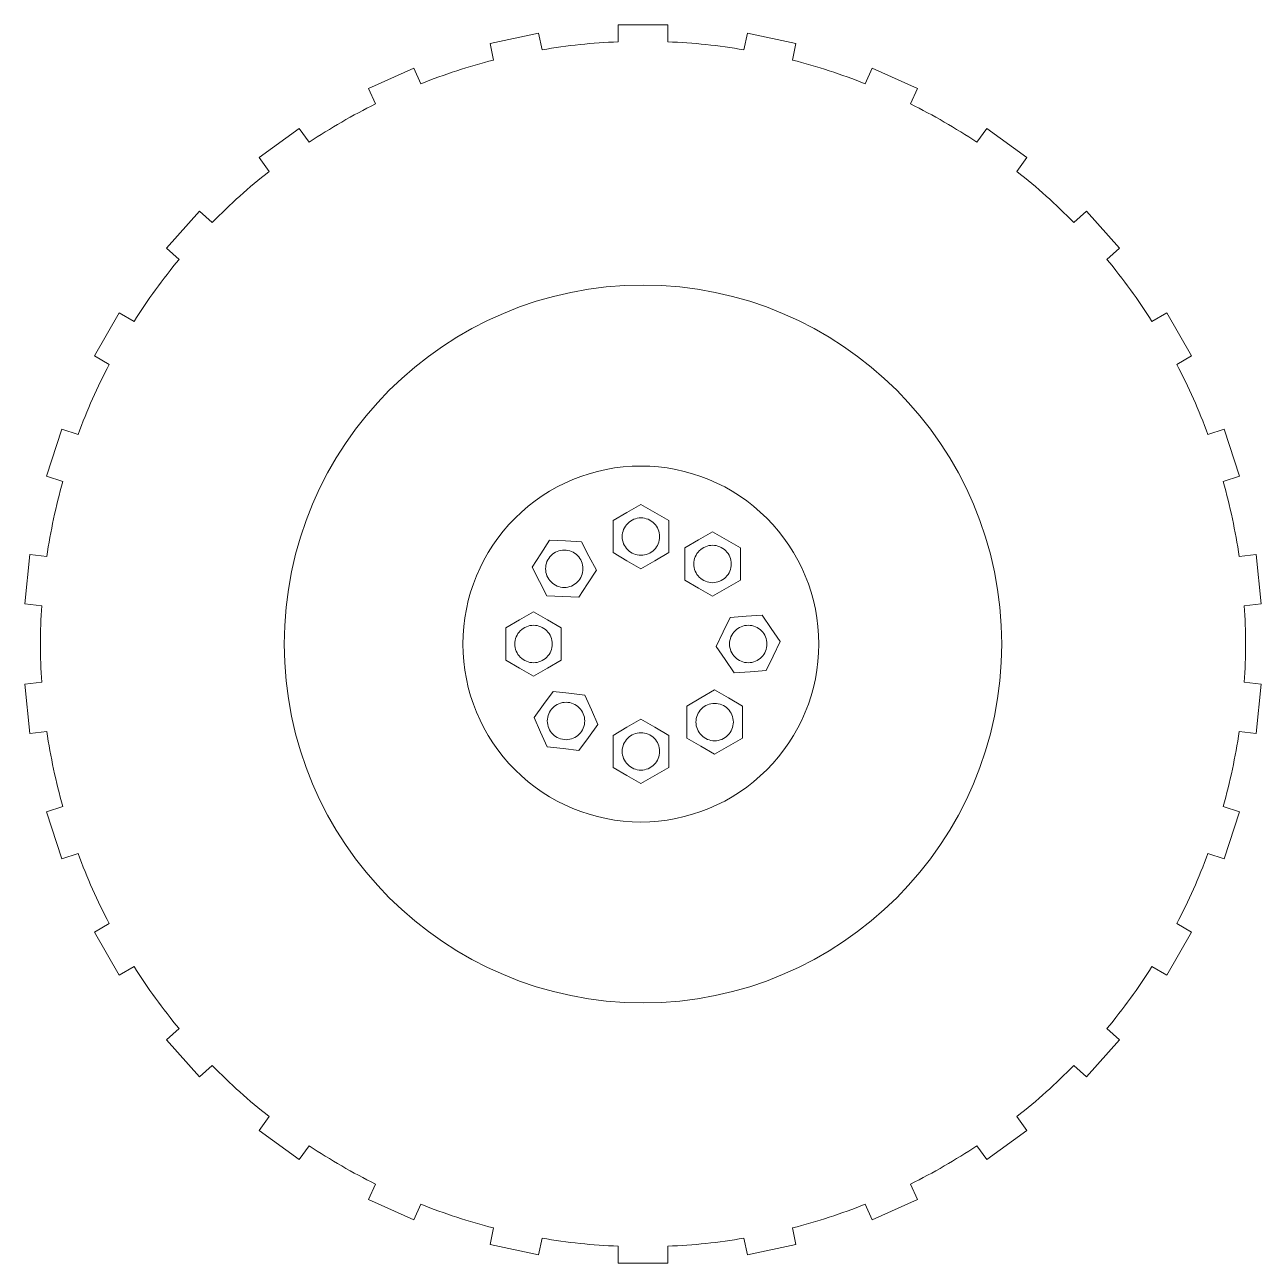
# Model space of a CAD drawing. Header units: centimetres. Extents: x -259 to 261, y 17 to 228.
# Drawn here: x -148.36 to -139.59, y 94.42 to 103.2 of the extents above; entities that cross this region are included whole.
import ezdxf

# ---------------------------------------------------------------- set-up
doc = ezdxf.new("R2010")
doc.units = ezdxf.units.CM
doc.header["$MEASUREMENT"] = 0
doc.layers.add('layer 1', color=7, linetype='Continuous')

msp = doc.modelspace()

# ---------------------------------------------------------------- linework, layer by layer
at = {"layer": 'layer 1', "color": 250, "lineweight": 9}
for points, knots in [([(-141.53854, 102.46507), (-141.53854, 102.46507), (-141.25457, 102.25875), (-141.25457, 102.25875), (-141.25457, 102.25875), (-141.25457, 102.25875), (-141.32546, 102.16118), (-141.32546, 102.16118), (-141.32546, 102.16118), (-141.18339, 102.04876), (-141.04862, 101.92742), (-140.92197, 101.79787), (-140.92197, 101.79787), (-140.92197, 101.79787), (-140.83235, 101.87858), (-140.83235, 101.87858), (-140.83235, 101.87858), (-140.83235, 101.87858), (-140.59748, 101.61773), (-140.59748, 101.61773), (-140.59748, 101.61773), (-140.59748, 101.61773), (-140.6871, 101.53703), (-140.6871, 101.53703), (-140.6871, 101.53703), (-140.57152, 101.39753), (-140.46492, 101.25082), (-140.36798, 101.09778), (-140.36798, 101.09778), (-140.36798, 101.09778), (-140.26352, 101.15808), (-140.26352, 101.15808), (-140.26352, 101.15808), (-140.26352, 101.15808), (-140.08802, 100.8541), (-140.08802, 100.8541), (-140.08802, 100.8541), (-140.08802, 100.8541), (-140.19248, 100.7938), (-140.19248, 100.7938), (-140.19248, 100.7938), (-140.10841, 100.63333), (-140.03465, 100.46765), (-139.97164, 100.29779), (-139.97164, 100.29779), (-139.97164, 100.29779), (-139.85693, 100.33507), (-139.85693, 100.33507), (-139.85693, 100.33507), (-139.85693, 100.33507), (-139.74847, 100.00125), (-139.74847, 100.00125), (-139.74847, 100.00125), (-139.74847, 100.00125), (-139.86317, 99.96398), (-139.86317, 99.96398), (-139.86317, 99.96398), (-139.81432, 99.78952), (-139.77661, 99.61214), (-139.75029, 99.43289), (-139.75029, 99.43289), (-139.75029, 99.43289), (-139.63034, 99.44551), (-139.63034, 99.44551), (-139.63034, 99.44551), (-139.63034, 99.44551), (-139.59365, 99.09643), (-139.59365, 99.09643), (-139.59365, 99.09643), (-139.59365, 99.09643), (-139.71359, 99.0838), (-139.71359, 99.0838), (-139.71359, 99.0838), (-139.70208, 98.903), (-139.70208, 98.72166), (-139.71359, 98.54087), (-139.71359, 98.54087), (-139.71359, 98.54087), (-139.59365, 98.52826), (-139.59365, 98.52826), (-139.59365, 98.52826), (-139.59365, 98.52826), (-139.63034, 98.17919), (-139.63034, 98.17919), (-139.63034, 98.17919), (-139.63034, 98.17919), (-139.75029, 98.19179), (-139.75029, 98.19179), (-139.75029, 98.19179), (-139.77661, 98.01255), (-139.81432, 97.83517), (-139.86317, 97.66072), (-139.86317, 97.66072), (-139.86317, 97.66072), (-139.74847, 97.62344), (-139.74847, 97.62344), (-139.74847, 97.62344), (-139.74847, 97.62344), (-139.85693, 97.28962), (-139.85693, 97.28962), (-139.85693, 97.28962), (-139.85693, 97.28962), (-139.97164, 97.32689), (-139.97164, 97.32689), (-139.97164, 97.32689), (-140.03465, 97.15705), (-140.10841, 96.99137), (-140.19248, 96.83088), (-140.19248, 96.83088), (-140.19248, 96.83088), (-140.08802, 96.77058), (-140.08802, 96.77058), (-140.08802, 96.77058), (-140.08802, 96.77058), (-140.26352, 96.46661), (-140.26352, 96.46661), (-140.26352, 96.46661), (-140.26352, 96.46661), (-140.36798, 96.52691), (-140.36798, 96.52691), (-140.36798, 96.52691), (-140.46492, 96.37387), (-140.57152, 96.22716), (-140.6871, 96.08767), (-140.6871, 96.08767), (-140.6871, 96.08767), (-140.59748, 96.00696), (-140.59748, 96.00696), (-140.59748, 96.00696), (-140.59748, 96.00696), (-140.83235, 95.74612), (-140.83235, 95.74612), (-140.83235, 95.74612), (-140.83235, 95.74612), (-140.92197, 95.82681), (-140.92197, 95.82681), (-140.92197, 95.82681), (-141.04862, 95.69728), (-141.18339, 95.57593), (-141.32546, 95.46352), (-141.32546, 95.46352), (-141.32546, 95.46352), (-141.25457, 95.36594), (-141.25457, 95.36594), (-141.25457, 95.36594), (-141.25457, 95.36594), (-141.53854, 95.15963), (-141.53854, 95.15963), (-141.53854, 95.15963), (-141.53854, 95.15963), (-141.60943, 95.2572), (-141.60943, 95.2572), (-141.60943, 95.2572), (-141.76024, 95.15683), (-141.9173, 95.06615), (-142.07963, 94.98572), (-142.07963, 94.98572), (-142.07963, 94.98572), (-142.03058, 94.87555), (-142.03058, 94.87555), (-142.03058, 94.87555), (-142.03058, 94.87555), (-142.35123, 94.73278), (-142.35123, 94.73278), (-142.35123, 94.73278), (-142.35123, 94.73278), (-142.40029, 94.84296), (-142.40029, 94.84296), (-142.40029, 94.84296), (-142.56867, 94.77614), (-142.74114, 94.7201), (-142.91665, 94.67518), (-142.91665, 94.67518), (-142.91665, 94.67518), (-142.89158, 94.55721), (-142.89158, 94.55721), (-142.89158, 94.55721), (-142.89158, 94.55721), (-143.23491, 94.48424), (-143.23491, 94.48424), (-143.23491, 94.48424), (-143.23491, 94.48424), (-143.25999, 94.60221), (-143.25999, 94.60221), (-143.25999, 94.60221), (-143.43859, 94.57186), (-143.61895, 94.5529), (-143.79996, 94.54545), (-143.79996, 94.54545), (-143.79996, 94.54545), (-143.79996, 94.42485), (-143.79996, 94.42485), (-143.79996, 94.42485), (-143.79996, 94.42485), (-144.15096, 94.42485), (-144.15096, 94.42485), (-144.15096, 94.42485), (-144.15096, 94.42485), (-144.15096, 94.54545), (-144.15096, 94.54545), (-144.15096, 94.54545), (-144.33197, 94.5529), (-144.51232, 94.57186), (-144.69092, 94.60221), (-144.69092, 94.60221), (-144.69092, 94.60221), (-144.71601, 94.48424), (-144.71601, 94.48424), (-144.71601, 94.48424), (-144.71601, 94.48424), (-145.05933, 94.55721), (-145.05933, 94.55721), (-145.05933, 94.55721), (-145.05933, 94.55721), (-145.03426, 94.67518), (-145.03426, 94.67518), (-145.03426, 94.67518), (-145.20977, 94.7201), (-145.38224, 94.77614), (-145.55063, 94.84296), (-145.55063, 94.84296), (-145.55063, 94.84296), (-145.59969, 94.73278), (-145.59969, 94.73278), (-145.59969, 94.73278), (-145.59969, 94.73278), (-145.92034, 94.87555), (-145.92034, 94.87555), (-145.92034, 94.87555), (-145.92034, 94.87555), (-145.87129, 94.98572), (-145.87129, 94.98572), (-145.87129, 94.98572), (-146.03362, 95.06615), (-146.19068, 95.15683), (-146.34149, 95.2572), (-146.34149, 95.2572), (-146.34149, 95.2572), (-146.41238, 95.15963), (-146.41238, 95.15963), (-146.41238, 95.15963), (-146.41238, 95.15963), (-146.69635, 95.36594), (-146.69635, 95.36594), (-146.69635, 95.36594), (-146.69635, 95.36594), (-146.62546, 95.46352), (-146.62546, 95.46352), (-146.62546, 95.46352), (-146.76752, 95.57593), (-146.90229, 95.69728), (-147.02895, 95.82681), (-147.02895, 95.82681), (-147.02895, 95.82681), (-147.11857, 95.74612), (-147.11857, 95.74612), (-147.11857, 95.74612), (-147.11857, 95.74612), (-147.35343, 96.00696), (-147.35343, 96.00696), (-147.35343, 96.00696), (-147.35343, 96.00696), (-147.26381, 96.08767), (-147.26381, 96.08767), (-147.26381, 96.08767), (-147.3794, 96.22716), (-147.48599, 96.37387), (-147.58294, 96.52691), (-147.58294, 96.52691), (-147.58294, 96.52691), (-147.6874, 96.46661), (-147.6874, 96.46661), (-147.6874, 96.46661), (-147.6874, 96.46661), (-147.8629, 96.77058), (-147.8629, 96.77058), (-147.8629, 96.77058), (-147.8629, 96.77058), (-147.75844, 96.83088), (-147.75844, 96.83088), (-147.75844, 96.83088), (-147.8425, 96.99137), (-147.91626, 97.15705), (-147.97928, 97.32689), (-147.97928, 97.32689), (-147.97928, 97.32689), (-148.09398, 97.28962), (-148.09398, 97.28962), (-148.09398, 97.28962), (-148.09398, 97.28962), (-148.20244, 97.62344), (-148.20244, 97.62344), (-148.20244, 97.62344), (-148.20244, 97.62344), (-148.08775, 97.66072), (-148.08775, 97.66072), (-148.08775, 97.66072), (-148.1366, 97.83517), (-148.1743, 98.01255), (-148.20063, 98.19179), (-148.20063, 98.19179), (-148.20063, 98.19179), (-148.32058, 98.17919), (-148.32058, 98.17919), (-148.32058, 98.17919), (-148.32058, 98.17919), (-148.35727, 98.52826), (-148.35727, 98.52826), (-148.35727, 98.52826), (-148.35727, 98.52826), (-148.23732, 98.54087), (-148.23732, 98.54087), (-148.23732, 98.54087), (-148.24883, 98.72167), (-148.24883, 98.90302), (-148.23732, 99.08382), (-148.23732, 99.08382), (-148.23732, 99.08382), (-148.35727, 99.09643), (-148.35727, 99.09643), (-148.35727, 99.09643), (-148.35727, 99.09643), (-148.32058, 99.44551), (-148.32058, 99.44551), (-148.32058, 99.44551), (-148.32058, 99.44551), (-148.20063, 99.43289), (-148.20063, 99.43289), (-148.20063, 99.43289), (-148.1743, 99.61214), (-148.1366, 99.78952), (-148.08775, 99.96398), (-148.08775, 99.96398), (-148.08775, 99.96398), (-148.20244, 100.00125), (-148.20244, 100.00125), (-148.20244, 100.00125), (-148.20244, 100.00125), (-148.09398, 100.33507), (-148.09398, 100.33507), (-148.09398, 100.33507), (-148.09398, 100.33507), (-147.97928, 100.29779), (-147.97928, 100.29779), (-147.97928, 100.29779), (-147.91626, 100.46765), (-147.8425, 100.63333), (-147.75844, 100.7938), (-147.75844, 100.7938), (-147.75844, 100.7938), (-147.8629, 100.8541), (-147.8629, 100.8541), (-147.8629, 100.8541), (-147.8629, 100.8541), (-147.6874, 101.15808), (-147.6874, 101.15808), (-147.6874, 101.15808), (-147.6874, 101.15808), (-147.58294, 101.09778), (-147.58294, 101.09778), (-147.58294, 101.09778), (-147.48599, 101.25082), (-147.3794, 101.39753), (-147.26381, 101.53703), (-147.26381, 101.53703), (-147.26381, 101.53703), (-147.35343, 101.61773), (-147.35343, 101.61773), (-147.35343, 101.61773), (-147.35343, 101.61773), (-147.11857, 101.87858), (-147.11857, 101.87858), (-147.11857, 101.87858), (-147.11857, 101.87858), (-147.02895, 101.79787), (-147.02895, 101.79787), (-147.02895, 101.79787), (-146.90229, 101.92742), (-146.76752, 102.04876), (-146.62546, 102.16118), (-146.62546, 102.16118), (-146.62546, 102.16118), (-146.69635, 102.25875), (-146.69635, 102.25875), (-146.69635, 102.25875), (-146.69635, 102.25875), (-146.41238, 102.46507), (-146.41238, 102.46507), (-146.41238, 102.46507), (-146.41238, 102.46507), (-146.34149, 102.36749), (-146.34149, 102.36749), (-146.34149, 102.36749), (-146.19068, 102.46786), (-146.03362, 102.55854), (-145.87129, 102.63896), (-145.87129, 102.63896), (-145.87129, 102.63896), (-145.92034, 102.74914), (-145.92034, 102.74914), (-145.92034, 102.74914), (-145.92034, 102.74914), (-145.59969, 102.89191), (-145.59969, 102.89191), (-145.59969, 102.89191), (-145.59969, 102.89191), (-145.55063, 102.78173), (-145.55063, 102.78173), (-145.55063, 102.78173), (-145.38224, 102.84854), (-145.20977, 102.90459), (-145.03426, 102.9495), (-145.03426, 102.9495), (-145.03426, 102.9495), (-145.05933, 103.06748), (-145.05933, 103.06748), (-145.05933, 103.06748), (-145.05933, 103.06748), (-144.71601, 103.14046), (-144.71601, 103.14046), (-144.71601, 103.14046), (-144.71601, 103.14046), (-144.69092, 103.02249), (-144.69092, 103.02249), (-144.69092, 103.02249), (-144.51232, 103.05284), (-144.33197, 103.07179), (-144.15096, 103.07923), (-144.15096, 103.07923), (-144.15096, 103.07923), (-144.15096, 103.19985), (-144.15096, 103.19985), (-144.15096, 103.19985), (-144.15096, 103.19985), (-143.79996, 103.19985), (-143.79996, 103.19985), (-143.79996, 103.19985), (-143.79996, 103.19985), (-143.79996, 103.07923), (-143.79996, 103.07923), (-143.79996, 103.07923), (-143.61895, 103.07179), (-143.43859, 103.05284), (-143.25999, 103.02249), (-143.25999, 103.02249), (-143.25999, 103.02249), (-143.23491, 103.14046), (-143.23491, 103.14046), (-143.23491, 103.14046), (-143.23491, 103.14046), (-142.89158, 103.06748), (-142.89158, 103.06748), (-142.89158, 103.06748), (-142.89158, 103.06748), (-142.91665, 102.9495), (-142.91665, 102.9495), (-142.91665, 102.9495), (-142.74114, 102.90459), (-142.56867, 102.84854), (-142.40029, 102.78173), (-142.40029, 102.78173), (-142.40029, 102.78173), (-142.35123, 102.89191), (-142.35123, 102.89191), (-142.35123, 102.89191), (-142.35123, 102.89191), (-142.03058, 102.74914), (-142.03058, 102.74914), (-142.03058, 102.74914), (-142.03058, 102.74914), (-142.07963, 102.63896), (-142.07963, 102.63896), (-142.07963, 102.63896), (-141.9173, 102.55854), (-141.76024, 102.46786), (-141.60943, 102.36749), (-141.60943, 102.36749), (-141.60943, 102.36749), (-141.53854, 102.46507), (-141.53854, 102.46507)], [0, 0, 0, 0, 0.0082645, 0.0082645, 0.0082645, 0.0082645, 0.0165289, 0.0165289, 0.0165289, 0.0165289, 0.0247934, 0.0247934, 0.0247934, 0.0247934, 0.0330579, 0.0330579, 0.0330579, 0.0330579, 0.0413223, 0.0413223, 0.0413223, 0.0413223, 0.0495868, 0.0495868, 0.0495868, 0.0495868, 0.0578512, 0.0578512, 0.0578512, 0.0578512, 0.0661157, 0.0661157, 0.0661157, 0.0661157, 0.0743802, 0.0743802, 0.0743802, 0.0743802, 0.0826446, 0.0826446, 0.0826446, 0.0826446, 0.0909091, 0.0909091, 0.0909091, 0.0909091, 0.0991736, 0.0991736, 0.0991736, 0.0991736, 0.107438, 0.107438, 0.107438, 0.107438, 0.1157025, 0.1157025, 0.1157025, 0.1157025, 0.1239669, 0.1239669, 0.1239669, 0.1239669, 0.1322314, 0.1322314, 0.1322314, 0.1322314, 0.1404959, 0.1404959, 0.1404959, 0.1404959, 0.1487603, 0.1487603, 0.1487603, 0.1487603, 0.1570248, 0.1570248, 0.1570248, 0.1570248, 0.1652893, 0.1652893, 0.1652893, 0.1652893, 0.1735537, 0.1735537, 0.1735537, 0.1735537, 0.1818182, 0.1818182, 0.1818182, 0.1818182, 0.1900826, 0.1900826, 0.1900826, 0.1900826, 0.1983471, 0.1983471, 0.1983471, 0.1983471, 0.2066116, 0.2066116, 0.2066116, 0.2066116, 0.214876, 0.214876, 0.214876, 0.214876, 0.2231405, 0.2231405, 0.2231405, 0.2231405, 0.231405, 0.231405, 0.231405, 0.231405, 0.2396694, 0.2396694, 0.2396694, 0.2396694, 0.2479339, 0.2479339, 0.2479339, 0.2479339, 0.2561983, 0.2561983, 0.2561983, 0.2561983, 0.2644628, 0.2644628, 0.2644628, 0.2644628, 0.2727273, 0.2727273, 0.2727273, 0.2727273, 0.2809917, 0.2809917, 0.2809917, 0.2809917, 0.2892562, 0.2892562, 0.2892562, 0.2892562, 0.2975207, 0.2975207, 0.2975207, 0.2975207, 0.3057851, 0.3057851, 0.3057851, 0.3057851, 0.3140496, 0.3140496, 0.3140496, 0.3140496, 0.322314, 0.322314, 0.322314, 0.322314, 0.3305785, 0.3305785, 0.3305785, 0.3305785, 0.338843, 0.338843, 0.338843, 0.338843, 0.3471074, 0.3471074, 0.3471074, 0.3471074, 0.3553719, 0.3553719, 0.3553719, 0.3553719, 0.3636364, 0.3636364, 0.3636364, 0.3636364, 0.3719008, 0.3719008, 0.3719008, 0.3719008, 0.3801653, 0.3801653, 0.3801653, 0.3801653, 0.3884298, 0.3884298, 0.3884298, 0.3884298, 0.3966942, 0.3966942, 0.3966942, 0.3966942, 0.4049587, 0.4049587, 0.4049587, 0.4049587, 0.4132231, 0.4132231, 0.4132231, 0.4132231, 0.4214876, 0.4214876, 0.4214876, 0.4214876, 0.4297521, 0.4297521, 0.4297521, 0.4297521, 0.4380165, 0.4380165, 0.4380165, 0.4380165, 0.446281, 0.446281, 0.446281, 0.446281, 0.4545455, 0.4545455, 0.4545455, 0.4545455, 0.4628099, 0.4628099, 0.4628099, 0.4628099, 0.4710744, 0.4710744, 0.4710744, 0.4710744, 0.4793388, 0.4793388, 0.4793388, 0.4793388, 0.4876033, 0.4876033, 0.4876033, 0.4876033, 0.4958678, 0.4958678, 0.4958678, 0.4958678, 0.5041322, 0.5041322, 0.5041322, 0.5041322, 0.5123967, 0.5123967, 0.5123967, 0.5123967, 0.5206612, 0.5206612, 0.5206612, 0.5206612, 0.5289256, 0.5289256, 0.5289256, 0.5289256, 0.5371901, 0.5371901, 0.5371901, 0.5371901, 0.5454545, 0.5454545, 0.5454545, 0.5454545, 0.553719, 0.553719, 0.553719, 0.553719, 0.5619835, 0.5619835, 0.5619835, 0.5619835, 0.5702479, 0.5702479, 0.5702479, 0.5702479, 0.5785124, 0.5785124, 0.5785124, 0.5785124, 0.5867769, 0.5867769, 0.5867769, 0.5867769, 0.5950413, 0.5950413, 0.5950413, 0.5950413, 0.6033058, 0.6033058, 0.6033058, 0.6033058, 0.6115702, 0.6115702, 0.6115702, 0.6115702, 0.6198347, 0.6198347, 0.6198347, 0.6198347, 0.6280992, 0.6280992, 0.6280992, 0.6280992, 0.6363636, 0.6363636, 0.6363636, 0.6363636, 0.6446281, 0.6446281, 0.6446281, 0.6446281, 0.6528926, 0.6528926, 0.6528926, 0.6528926, 0.661157, 0.661157, 0.661157, 0.661157, 0.6694215, 0.6694215, 0.6694215, 0.6694215, 0.677686, 0.677686, 0.677686, 0.677686, 0.6859504, 0.6859504, 0.6859504, 0.6859504, 0.6942149, 0.6942149, 0.6942149, 0.6942149, 0.7024793, 0.7024793, 0.7024793, 0.7024793, 0.7107438, 0.7107438, 0.7107438, 0.7107438, 0.7190083, 0.7190083, 0.7190083, 0.7190083, 0.7272727, 0.7272727, 0.7272727, 0.7272727, 0.7355372, 0.7355372, 0.7355372, 0.7355372, 0.7438017, 0.7438017, 0.7438017, 0.7438017, 0.7520661, 0.7520661, 0.7520661, 0.7520661, 0.7603306, 0.7603306, 0.7603306, 0.7603306, 0.768595, 0.768595, 0.768595, 0.768595, 0.7768595, 0.7768595, 0.7768595, 0.7768595, 0.785124, 0.785124, 0.785124, 0.785124, 0.7933884, 0.7933884, 0.7933884, 0.7933884, 0.8016529, 0.8016529, 0.8016529, 0.8016529, 0.8099174, 0.8099174, 0.8099174, 0.8099174, 0.8181818, 0.8181818, 0.8181818, 0.8181818, 0.8264463, 0.8264463, 0.8264463, 0.8264463, 0.8347107, 0.8347107, 0.8347107, 0.8347107, 0.8429752, 0.8429752, 0.8429752, 0.8429752, 0.8512397, 0.8512397, 0.8512397, 0.8512397, 0.8595041, 0.8595041, 0.8595041, 0.8595041, 0.8677686, 0.8677686, 0.8677686, 0.8677686, 0.8760331, 0.8760331, 0.8760331, 0.8760331, 0.8842975, 0.8842975, 0.8842975, 0.8842975, 0.892562, 0.892562, 0.892562, 0.892562, 0.9008264, 0.9008264, 0.9008264, 0.9008264, 0.9090909, 0.9090909, 0.9090909, 0.9090909, 0.9173554, 0.9173554, 0.9173554, 0.9173554, 0.9256198, 0.9256198, 0.9256198, 0.9256198, 0.9338843, 0.9338843, 0.9338843, 0.9338843, 0.9421488, 0.9421488, 0.9421488, 0.9421488, 0.9504132, 0.9504132, 0.9504132, 0.9504132, 0.9586777, 0.9586777, 0.9586777, 0.9586777, 0.9669421, 0.9669421, 0.9669421, 0.9669421, 0.9752066, 0.9752066, 0.9752066, 0.9752066, 0.9834711, 0.9834711, 0.9834711, 0.9834711, 1, 1, 1, 1]), ([(-143.97546, 96.26964), (-145.37976, 96.26964), (-146.51817, 97.40805), (-146.51817, 98.81235), (-146.51817, 98.81235), (-146.51817, 100.21665), (-145.37976, 101.35506), (-143.97546, 101.35506), (-143.97546, 101.35506), (-142.57115, 101.35506), (-141.43274, 100.21665), (-141.43274, 98.81235), (-141.43274, 98.81235), (-141.43274, 97.40805), (-142.57115, 96.26964), (-143.97546, 96.26964)], [0, 0, 0, 0, 0.2, 0.2, 0.2, 0.2, 0.4, 0.4, 0.4, 0.4, 0.6, 0.6, 0.6, 0.6, 1, 1, 1, 1]), ([(-143.9904, 97.55113), (-144.32487, 97.55113), (-144.64563, 97.68403), (-144.88221, 97.92054), (-144.88221, 97.92054), (-145.11871, 98.15706), (-145.2516, 98.47784), (-145.2516, 98.81233), (-145.2516, 98.81233), (-145.2516, 99.14683), (-145.11871, 99.46761), (-144.88221, 99.70413), (-144.88221, 99.70413), (-144.64563, 99.94063), (-144.32487, 100.07351), (-143.9904, 100.07351), (-143.9904, 100.07351), (-143.65588, 100.07351), (-143.33512, 99.94063), (-143.09862, 99.70413), (-143.09862, 99.70413), (-142.86205, 99.46761), (-142.72922, 99.14683), (-142.72922, 98.81233), (-142.72922, 98.81233), (-142.72922, 98.47784), (-142.86205, 98.15706), (-143.09862, 97.92054), (-143.09862, 97.92054), (-143.33512, 97.68403), (-143.65588, 97.55113), (-143.9904, 97.55113)], [0, 0, 0, 0, 0.1111111, 0.1111111, 0.1111111, 0.1111111, 0.2222222, 0.2222222, 0.2222222, 0.2222222, 0.3333333, 0.3333333, 0.3333333, 0.3333333, 0.4444444, 0.4444444, 0.4444444, 0.4444444, 0.5555556, 0.5555556, 0.5555556, 0.5555556, 0.6666667, 0.6666667, 0.6666667, 0.6666667, 0.7777778, 0.7777778, 0.7777778, 0.7777778, 1, 1, 1, 1])]:
    msp.add_open_spline(points, degree=3, knots=knots, dxfattribs=at)
at = {"layer": 'layer 1', "color": 2, "lineweight": 9}
for points, knots in [([(-144.08896, 99.40266), (-144.08896, 99.40266), (-143.99035, 99.34576), (-143.99035, 99.34576), (-143.99035, 99.34576), (-143.99035, 99.34576), (-143.89187, 99.40266), (-143.89187, 99.40266), (-143.89187, 99.40266), (-143.89187, 99.40266), (-143.79332, 99.45954), (-143.79332, 99.45954), (-143.79332, 99.45954), (-143.79332, 99.45954), (-143.79332, 99.57332), (-143.79332, 99.57332), (-143.79332, 99.57332), (-143.79332, 99.57332), (-143.79332, 99.68711), (-143.79332, 99.68711), (-143.79332, 99.68711), (-143.79332, 99.68711), (-143.89187, 99.74402), (-143.89187, 99.74402), (-143.89187, 99.74402), (-143.89187, 99.74402), (-143.99035, 99.80092), (-143.99035, 99.80092), (-143.99035, 99.80092), (-143.99035, 99.80092), (-144.08896, 99.74402), (-144.08896, 99.74402), (-144.08896, 99.74402), (-144.08896, 99.74402), (-144.18751, 99.68711), (-144.18751, 99.68711), (-144.18751, 99.68711), (-144.18751, 99.68711), (-144.18751, 99.57332), (-144.18751, 99.57332), (-144.18751, 99.57332), (-144.18751, 99.57332), (-144.18751, 99.45954), (-144.18751, 99.45954), (-144.18751, 99.45954), (-144.18751, 99.45954), (-144.08896, 99.40266), (-144.08896, 99.40266)], [0, 0, 0, 0, 0.0769231, 0.0769231, 0.0769231, 0.0769231, 0.1538462, 0.1538462, 0.1538462, 0.1538462, 0.2307692, 0.2307692, 0.2307692, 0.2307692, 0.3076923, 0.3076923, 0.3076923, 0.3076923, 0.3846154, 0.3846154, 0.3846154, 0.3846154, 0.4615385, 0.4615385, 0.4615385, 0.4615385, 0.5384615, 0.5384615, 0.5384615, 0.5384615, 0.6153846, 0.6153846, 0.6153846, 0.6153846, 0.6923077, 0.6923077, 0.6923077, 0.6923077, 0.7692308, 0.7692308, 0.7692308, 0.7692308, 0.8461538, 0.8461538, 0.8461538, 0.8461538, 1, 1, 1, 1]), ([(-144.08409, 99.47967), (-144.10888, 99.50452), (-144.12285, 99.53821), (-144.12285, 99.57336), (-144.12285, 99.57336), (-144.12285, 99.60847), (-144.10888, 99.64218), (-144.08409, 99.66704), (-144.08409, 99.66704), (-144.05922, 99.69187), (-144.02553, 99.70584), (-143.9904, 99.70584), (-143.9904, 99.70584), (-143.95524, 99.70584), (-143.92161, 99.69187), (-143.89674, 99.66704), (-143.89674, 99.66704), (-143.87187, 99.64218), (-143.85791, 99.60847), (-143.85791, 99.57336), (-143.85791, 99.57336), (-143.85791, 99.53821), (-143.87187, 99.50452), (-143.89674, 99.47967), (-143.89674, 99.47967), (-143.92161, 99.45481), (-143.95524, 99.44088), (-143.9904, 99.44088), (-143.9904, 99.44088), (-144.02553, 99.44088), (-144.05922, 99.45481), (-144.08409, 99.47967)], [0, 0, 0, 0, 0.1111111, 0.1111111, 0.1111111, 0.1111111, 0.2222222, 0.2222222, 0.2222222, 0.2222222, 0.3333333, 0.3333333, 0.3333333, 0.3333333, 0.4444444, 0.4444444, 0.4444444, 0.4444444, 0.5555556, 0.5555556, 0.5555556, 0.5555556, 0.6666667, 0.6666667, 0.6666667, 0.6666667, 0.7777778, 0.7777778, 0.7777778, 0.7777778, 1, 1, 1, 1]), ([(-143.67971, 99.37923), (-143.67971, 99.37923), (-143.67971, 99.26544), (-143.67971, 99.26544), (-143.67971, 99.26544), (-143.67971, 99.26544), (-143.58115, 99.20856), (-143.58115, 99.20856), (-143.58115, 99.20856), (-143.58115, 99.20856), (-143.48268, 99.15166), (-143.48268, 99.15166), (-143.48268, 99.15166), (-143.48268, 99.15166), (-143.38414, 99.20856), (-143.38414, 99.20856), (-143.38414, 99.20856), (-143.38414, 99.20856), (-143.28559, 99.26544), (-143.28559, 99.26544), (-143.28559, 99.26544), (-143.28559, 99.26544), (-143.28559, 99.37923), (-143.28559, 99.37923), (-143.28559, 99.37923), (-143.28559, 99.37923), (-143.28559, 99.49301), (-143.28559, 99.49301), (-143.28559, 99.49301), (-143.28559, 99.49301), (-143.38414, 99.54993), (-143.38414, 99.54993), (-143.38414, 99.54993), (-143.38414, 99.54993), (-143.48268, 99.6068), (-143.48268, 99.6068), (-143.48268, 99.6068), (-143.48268, 99.6068), (-143.58115, 99.54993), (-143.58115, 99.54993), (-143.58115, 99.54993), (-143.58115, 99.54993), (-143.67971, 99.49301), (-143.67971, 99.49301), (-143.67971, 99.49301), (-143.67971, 99.49301), (-143.67971, 99.37923), (-143.67971, 99.37923)], [0, 0, 0, 0, 0.0769231, 0.0769231, 0.0769231, 0.0769231, 0.1538462, 0.1538462, 0.1538462, 0.1538462, 0.2307692, 0.2307692, 0.2307692, 0.2307692, 0.3076923, 0.3076923, 0.3076923, 0.3076923, 0.3846154, 0.3846154, 0.3846154, 0.3846154, 0.4615385, 0.4615385, 0.4615385, 0.4615385, 0.5384615, 0.5384615, 0.5384615, 0.5384615, 0.6153846, 0.6153846, 0.6153846, 0.6153846, 0.6923077, 0.6923077, 0.6923077, 0.6923077, 0.7692308, 0.7692308, 0.7692308, 0.7692308, 0.8461538, 0.8461538, 0.8461538, 0.8461538, 1, 1, 1, 1]), ([(-144.54292, 99.14862), (-144.54292, 99.14862), (-144.42926, 99.14315), (-144.42926, 99.14315), (-144.42926, 99.14315), (-144.42926, 99.14315), (-144.36769, 99.23883), (-144.36769, 99.23883), (-144.36769, 99.23883), (-144.36769, 99.23883), (-144.30617, 99.33452), (-144.30617, 99.33452), (-144.30617, 99.33452), (-144.30617, 99.33452), (-144.35821, 99.43569), (-144.35821, 99.43569), (-144.35821, 99.43569), (-144.35821, 99.43569), (-144.4103, 99.53685), (-144.4103, 99.53685), (-144.4103, 99.53685), (-144.4103, 99.53685), (-144.52396, 99.54232), (-144.52396, 99.54232), (-144.52396, 99.54232), (-144.52396, 99.54232), (-144.63762, 99.5478), (-144.63762, 99.5478), (-144.63762, 99.5478), (-144.63762, 99.5478), (-144.69921, 99.45212), (-144.69921, 99.45212), (-144.69921, 99.45212), (-144.69921, 99.45212), (-144.76071, 99.3564), (-144.76071, 99.3564), (-144.76071, 99.3564), (-144.76071, 99.3564), (-144.70862, 99.25525), (-144.70862, 99.25525), (-144.70862, 99.25525), (-144.70862, 99.25525), (-144.6566, 99.15408), (-144.6566, 99.15408), (-144.6566, 99.15408), (-144.6566, 99.15408), (-144.54292, 99.14862), (-144.54292, 99.14862)], [0, 0, 0, 0, 0.0769231, 0.0769231, 0.0769231, 0.0769231, 0.1538462, 0.1538462, 0.1538462, 0.1538462, 0.2307692, 0.2307692, 0.2307692, 0.2307692, 0.3076923, 0.3076923, 0.3076923, 0.3076923, 0.3846154, 0.3846154, 0.3846154, 0.3846154, 0.4615385, 0.4615385, 0.4615385, 0.4615385, 0.5384615, 0.5384615, 0.5384615, 0.5384615, 0.6153846, 0.6153846, 0.6153846, 0.6153846, 0.6923077, 0.6923077, 0.6923077, 0.6923077, 0.7692308, 0.7692308, 0.7692308, 0.7692308, 0.8461538, 0.8461538, 0.8461538, 0.8461538, 1, 1, 1, 1]), ([(-143.61519, 99.37923), (-143.61519, 99.41436), (-143.60122, 99.44809), (-143.57636, 99.47292), (-143.57636, 99.47292), (-143.5515, 99.49777), (-143.51781, 99.51173), (-143.48268, 99.51173), (-143.48268, 99.51173), (-143.44756, 99.51173), (-143.4138, 99.49777), (-143.38901, 99.47292), (-143.38901, 99.47292), (-143.36415, 99.44809), (-143.35018, 99.41436), (-143.35018, 99.37923), (-143.35018, 99.37923), (-143.35018, 99.3441), (-143.36415, 99.31039), (-143.38901, 99.28556), (-143.38901, 99.28556), (-143.4138, 99.26072), (-143.44756, 99.24675), (-143.48268, 99.24675), (-143.48268, 99.24675), (-143.51781, 99.24675), (-143.5515, 99.26072), (-143.57636, 99.28556), (-143.57636, 99.28556), (-143.60122, 99.31039), (-143.61519, 99.3441), (-143.61519, 99.37923)], [0, 0, 0, 0, 0.1111111, 0.1111111, 0.1111111, 0.1111111, 0.2222222, 0.2222222, 0.2222222, 0.2222222, 0.3333333, 0.3333333, 0.3333333, 0.3333333, 0.4444444, 0.4444444, 0.4444444, 0.4444444, 0.5555556, 0.5555556, 0.5555556, 0.5555556, 0.6666667, 0.6666667, 0.6666667, 0.6666667, 0.7777778, 0.7777778, 0.7777778, 0.7777778, 1, 1, 1, 1]), ([(-144.53345, 99.21301), (-144.56862, 99.21301), (-144.60226, 99.22695), (-144.62713, 99.2518), (-144.62713, 99.2518), (-144.65199, 99.27663), (-144.66596, 99.31034), (-144.66596, 99.34547), (-144.66596, 99.34547), (-144.66596, 99.38061), (-144.65199, 99.41432), (-144.62713, 99.43915), (-144.62713, 99.43915), (-144.60226, 99.464), (-144.56862, 99.47795), (-144.53345, 99.47795), (-144.53345, 99.47795), (-144.49833, 99.47795), (-144.46462, 99.464), (-144.43977, 99.43915), (-144.43977, 99.43915), (-144.41491, 99.41432), (-144.401, 99.38061), (-144.401, 99.34547), (-144.401, 99.34547), (-144.401, 99.31034), (-144.41491, 99.27663), (-144.43977, 99.2518), (-144.43977, 99.2518), (-144.46462, 99.22695), (-144.49833, 99.21301), (-144.53345, 99.21301)], [0, 0, 0, 0, 0.1111111, 0.1111111, 0.1111111, 0.1111111, 0.2222222, 0.2222222, 0.2222222, 0.2222222, 0.3333333, 0.3333333, 0.3333333, 0.3333333, 0.4444444, 0.4444444, 0.4444444, 0.4444444, 0.5555556, 0.5555556, 0.5555556, 0.5555556, 0.6666667, 0.6666667, 0.6666667, 0.6666667, 0.7777778, 0.7777778, 0.7777778, 0.7777778, 1, 1, 1, 1]), ([(-144.75136, 98.58476), (-144.75136, 98.58476), (-144.65283, 98.64167), (-144.65283, 98.64167), (-144.65283, 98.64167), (-144.65283, 98.64167), (-144.55433, 98.69856), (-144.55433, 98.69856), (-144.55433, 98.69856), (-144.55433, 98.69856), (-144.55433, 98.81233), (-144.55433, 98.81233), (-144.55433, 98.81233), (-144.55433, 98.81233), (-144.55433, 98.92612), (-144.55433, 98.92612), (-144.55433, 98.92612), (-144.55433, 98.92612), (-144.65283, 98.98304), (-144.65283, 98.98304), (-144.65283, 98.98304), (-144.65283, 98.98304), (-144.75136, 99.03991), (-144.75136, 99.03991), (-144.75136, 99.03991), (-144.75136, 99.03991), (-144.84991, 98.98304), (-144.84991, 98.98304), (-144.84991, 98.98304), (-144.84991, 98.98304), (-144.94846, 98.92612), (-144.94846, 98.92612), (-144.94846, 98.92612), (-144.94846, 98.92612), (-144.94846, 98.81233), (-144.94846, 98.81233), (-144.94846, 98.81233), (-144.94846, 98.81233), (-144.94846, 98.69856), (-144.94846, 98.69856), (-144.94846, 98.69856), (-144.94846, 98.69856), (-144.84991, 98.64167), (-144.84991, 98.64167), (-144.84991, 98.64167), (-144.84991, 98.64167), (-144.75136, 98.58476), (-144.75136, 98.58476)], [0, 0, 0, 0, 0.0769231, 0.0769231, 0.0769231, 0.0769231, 0.1538462, 0.1538462, 0.1538462, 0.1538462, 0.2307692, 0.2307692, 0.2307692, 0.2307692, 0.3076923, 0.3076923, 0.3076923, 0.3076923, 0.3846154, 0.3846154, 0.3846154, 0.3846154, 0.4615385, 0.4615385, 0.4615385, 0.4615385, 0.5384615, 0.5384615, 0.5384615, 0.5384615, 0.6153846, 0.6153846, 0.6153846, 0.6153846, 0.6923077, 0.6923077, 0.6923077, 0.6923077, 0.7692308, 0.7692308, 0.7692308, 0.7692308, 0.8461538, 0.8461538, 0.8461538, 0.8461538, 1, 1, 1, 1]), ([(-143.40689, 98.89804), (-143.40689, 98.89804), (-143.45634, 98.79556), (-143.45634, 98.79556), (-143.45634, 98.79556), (-143.45634, 98.79556), (-143.39233, 98.7015), (-143.39233, 98.7015), (-143.39233, 98.7015), (-143.39233, 98.7015), (-143.32833, 98.60743), (-143.32833, 98.60743), (-143.32833, 98.60743), (-143.32833, 98.60743), (-143.21491, 98.61579), (-143.21491, 98.61579), (-143.21491, 98.61579), (-143.21491, 98.61579), (-143.10143, 98.62419), (-143.10143, 98.62419), (-143.10143, 98.62419), (-143.10143, 98.62419), (-143.0519, 98.72664), (-143.0519, 98.72664), (-143.0519, 98.72664), (-143.0519, 98.72664), (-143.00245, 98.82911), (-143.00245, 98.82911), (-143.00245, 98.82911), (-143.00245, 98.82911), (-143.06645, 98.92319), (-143.06645, 98.92319), (-143.06645, 98.92319), (-143.06645, 98.92319), (-143.13046, 99.01728), (-143.13046, 99.01728), (-143.13046, 99.01728), (-143.13046, 99.01728), (-143.24394, 99.00889), (-143.24394, 99.00889), (-143.24394, 99.00889), (-143.24394, 99.00889), (-143.3574, 99.0005), (-143.3574, 99.0005), (-143.3574, 99.0005), (-143.3574, 99.0005), (-143.40689, 98.89804), (-143.40689, 98.89804)], [0, 0, 0, 0, 0.0769231, 0.0769231, 0.0769231, 0.0769231, 0.1538462, 0.1538462, 0.1538462, 0.1538462, 0.2307692, 0.2307692, 0.2307692, 0.2307692, 0.3076923, 0.3076923, 0.3076923, 0.3076923, 0.3846154, 0.3846154, 0.3846154, 0.3846154, 0.4615385, 0.4615385, 0.4615385, 0.4615385, 0.5384615, 0.5384615, 0.5384615, 0.5384615, 0.6153846, 0.6153846, 0.6153846, 0.6153846, 0.6923077, 0.6923077, 0.6923077, 0.6923077, 0.7692308, 0.7692308, 0.7692308, 0.7692308, 0.8461538, 0.8461538, 0.8461538, 0.8461538, 1, 1, 1, 1]), ([(-144.75136, 98.67988), (-144.78654, 98.67988), (-144.82025, 98.69382), (-144.84505, 98.71868), (-144.84505, 98.71868), (-144.86991, 98.74353), (-144.88388, 98.77722), (-144.88388, 98.81236), (-144.88388, 98.81236), (-144.88388, 98.84747), (-144.86991, 98.88119), (-144.84505, 98.90601), (-144.84505, 98.90601), (-144.82025, 98.93087), (-144.78654, 98.94484), (-144.75136, 98.94484), (-144.75136, 98.94484), (-144.71625, 98.94484), (-144.68254, 98.93087), (-144.65769, 98.90601), (-144.65769, 98.90601), (-144.63288, 98.88119), (-144.61891, 98.84747), (-144.61891, 98.81236), (-144.61891, 98.81236), (-144.61891, 98.77722), (-144.63288, 98.74353), (-144.65769, 98.71868), (-144.65769, 98.71868), (-144.68254, 98.69382), (-144.71625, 98.67988), (-144.75136, 98.67988)], [0, 0, 0, 0, 0.1111111, 0.1111111, 0.1111111, 0.1111111, 0.2222222, 0.2222222, 0.2222222, 0.2222222, 0.3333333, 0.3333333, 0.3333333, 0.3333333, 0.4444444, 0.4444444, 0.4444444, 0.4444444, 0.5555556, 0.5555556, 0.5555556, 0.5555556, 0.6666667, 0.6666667, 0.6666667, 0.6666667, 0.7777778, 0.7777778, 0.7777778, 0.7777778, 1, 1, 1, 1]), ([(-143.32308, 98.90601), (-143.29821, 98.93087), (-143.26457, 98.94484), (-143.22939, 98.94484), (-143.22939, 98.94484), (-143.19428, 98.94484), (-143.16057, 98.93087), (-143.1357, 98.90601), (-143.1357, 98.90601), (-143.11092, 98.88119), (-143.09695, 98.84747), (-143.09695, 98.81236), (-143.09695, 98.81236), (-143.09695, 98.77722), (-143.11092, 98.74353), (-143.1357, 98.71868), (-143.1357, 98.71868), (-143.16057, 98.69382), (-143.19428, 98.67988), (-143.22939, 98.67988), (-143.22939, 98.67988), (-143.26457, 98.67988), (-143.29821, 98.69382), (-143.32308, 98.71868), (-143.32308, 98.71868), (-143.34792, 98.74353), (-143.36189, 98.77722), (-143.36189, 98.81236), (-143.36189, 98.81236), (-143.36189, 98.84747), (-143.34792, 98.88119), (-143.32308, 98.90601)], [0, 0, 0, 0, 0.1111111, 0.1111111, 0.1111111, 0.1111111, 0.2222222, 0.2222222, 0.2222222, 0.2222222, 0.3333333, 0.3333333, 0.3333333, 0.3333333, 0.4444444, 0.4444444, 0.4444444, 0.4444444, 0.5555556, 0.5555556, 0.5555556, 0.5555556, 0.6666667, 0.6666667, 0.6666667, 0.6666667, 0.7777778, 0.7777778, 0.7777778, 0.7777778, 1, 1, 1, 1]), ([(-144.70145, 98.18732), (-144.70145, 98.18732), (-144.74741, 98.29139), (-144.74741, 98.29139), (-144.74741, 98.29139), (-144.74741, 98.29139), (-144.68023, 98.38327), (-144.68023, 98.38327), (-144.68023, 98.38327), (-144.68023, 98.38327), (-144.61308, 98.47511), (-144.61308, 98.47511), (-144.61308, 98.47511), (-144.61308, 98.47511), (-144.5, 98.46293), (-144.5, 98.46293), (-144.5, 98.46293), (-144.5, 98.46293), (-144.38685, 98.45066), (-144.38685, 98.45066), (-144.38685, 98.45066), (-144.38685, 98.45066), (-144.34084, 98.34659), (-144.34084, 98.34659), (-144.34084, 98.34659), (-144.34084, 98.34659), (-144.29489, 98.24252), (-144.29489, 98.24252), (-144.29489, 98.24252), (-144.29489, 98.24252), (-144.36206, 98.15066), (-144.36206, 98.15066), (-144.36206, 98.15066), (-144.36206, 98.15066), (-144.4292, 98.0588), (-144.4292, 98.0588), (-144.4292, 98.0588), (-144.4292, 98.0588), (-144.54229, 98.07103), (-144.54229, 98.07103), (-144.54229, 98.07103), (-144.54229, 98.07103), (-144.65544, 98.08323), (-144.65544, 98.08323), (-144.65544, 98.08323), (-144.65544, 98.08323), (-144.70145, 98.18732), (-144.70145, 98.18732)], [0, 0, 0, 0, 0.0769231, 0.0769231, 0.0769231, 0.0769231, 0.1538462, 0.1538462, 0.1538462, 0.1538462, 0.2307692, 0.2307692, 0.2307692, 0.2307692, 0.3076923, 0.3076923, 0.3076923, 0.3076923, 0.3846154, 0.3846154, 0.3846154, 0.3846154, 0.4615385, 0.4615385, 0.4615385, 0.4615385, 0.5384615, 0.5384615, 0.5384615, 0.5384615, 0.6153846, 0.6153846, 0.6153846, 0.6153846, 0.6923077, 0.6923077, 0.6923077, 0.6923077, 0.7692308, 0.7692308, 0.7692308, 0.7692308, 0.8461538, 0.8461538, 0.8461538, 0.8461538, 1, 1, 1, 1]), ([(-143.46769, 98.48681), (-143.46769, 98.48681), (-143.56625, 98.42991), (-143.56625, 98.42991), (-143.56625, 98.42991), (-143.56625, 98.42991), (-143.66478, 98.373), (-143.66478, 98.373), (-143.66478, 98.373), (-143.66478, 98.373), (-143.66478, 98.25925), (-143.66478, 98.25925), (-143.66478, 98.25925), (-143.66478, 98.25925), (-143.66478, 98.14544), (-143.66478, 98.14544), (-143.66478, 98.14544), (-143.66478, 98.14544), (-143.56625, 98.08853), (-143.56625, 98.08853), (-143.56625, 98.08853), (-143.56625, 98.08853), (-143.46769, 98.03167), (-143.46769, 98.03167), (-143.46769, 98.03167), (-143.46769, 98.03167), (-143.36914, 98.08853), (-143.36914, 98.08853), (-143.36914, 98.08853), (-143.36914, 98.08853), (-143.27066, 98.14544), (-143.27066, 98.14544), (-143.27066, 98.14544), (-143.27066, 98.14544), (-143.27066, 98.25925), (-143.27066, 98.25925), (-143.27066, 98.25925), (-143.27066, 98.25925), (-143.27066, 98.373), (-143.27066, 98.373), (-143.27066, 98.373), (-143.27066, 98.373), (-143.36914, 98.42991), (-143.36914, 98.42991), (-143.36914, 98.42991), (-143.36914, 98.42991), (-143.46769, 98.48681), (-143.46769, 98.48681)], [0, 0, 0, 0, 0.0769231, 0.0769231, 0.0769231, 0.0769231, 0.1538462, 0.1538462, 0.1538462, 0.1538462, 0.2307692, 0.2307692, 0.2307692, 0.2307692, 0.3076923, 0.3076923, 0.3076923, 0.3076923, 0.3846154, 0.3846154, 0.3846154, 0.3846154, 0.4615385, 0.4615385, 0.4615385, 0.4615385, 0.5384615, 0.5384615, 0.5384615, 0.5384615, 0.6153846, 0.6153846, 0.6153846, 0.6153846, 0.6923077, 0.6923077, 0.6923077, 0.6923077, 0.7692308, 0.7692308, 0.7692308, 0.7692308, 0.8461538, 0.8461538, 0.8461538, 0.8461538, 1, 1, 1, 1]), ([(-144.61483, 98.17328), (-144.63967, 98.19814), (-144.65364, 98.23182), (-144.65364, 98.26697), (-144.65364, 98.26697), (-144.65364, 98.30211), (-144.63967, 98.3358), (-144.61483, 98.36065), (-144.61483, 98.36065), (-144.58996, 98.38548), (-144.55626, 98.39946), (-144.52114, 98.39946), (-144.52114, 98.39946), (-144.48604, 98.39946), (-144.45232, 98.38548), (-144.42746, 98.36065), (-144.42746, 98.36065), (-144.40261, 98.3358), (-144.38865, 98.30211), (-144.38865, 98.26697), (-144.38865, 98.26697), (-144.38865, 98.23182), (-144.40261, 98.19814), (-144.42746, 98.17328), (-144.42746, 98.17328), (-144.45232, 98.14846), (-144.48604, 98.13449), (-144.52114, 98.13449), (-144.52114, 98.13449), (-144.55626, 98.13449), (-144.58996, 98.14846), (-144.61483, 98.17328)], [0, 0, 0, 0, 0.1111111, 0.1111111, 0.1111111, 0.1111111, 0.2222222, 0.2222222, 0.2222222, 0.2222222, 0.3333333, 0.3333333, 0.3333333, 0.3333333, 0.4444444, 0.4444444, 0.4444444, 0.4444444, 0.5555556, 0.5555556, 0.5555556, 0.5555556, 0.6666667, 0.6666667, 0.6666667, 0.6666667, 0.7777778, 0.7777778, 0.7777778, 0.7777778, 1, 1, 1, 1]), ([(-143.46769, 98.39175), (-143.43258, 98.39175), (-143.39887, 98.37778), (-143.37401, 98.35293), (-143.37401, 98.35293), (-143.34914, 98.32806), (-143.33517, 98.29437), (-143.33517, 98.25925), (-143.33517, 98.25925), (-143.33517, 98.2241), (-143.34914, 98.19039), (-143.37401, 98.16556), (-143.37401, 98.16556), (-143.39887, 98.1407), (-143.43258, 98.12673), (-143.46769, 98.12673), (-143.46769, 98.12673), (-143.50288, 98.12673), (-143.53657, 98.1407), (-143.56136, 98.16556), (-143.56136, 98.16556), (-143.58622, 98.19039), (-143.60019, 98.2241), (-143.60019, 98.25925), (-143.60019, 98.25925), (-143.60019, 98.29437), (-143.58622, 98.32806), (-143.56136, 98.35293), (-143.56136, 98.35293), (-143.53657, 98.37778), (-143.50288, 98.39175), (-143.46769, 98.39175)], [0, 0, 0, 0, 0.1111111, 0.1111111, 0.1111111, 0.1111111, 0.2222222, 0.2222222, 0.2222222, 0.2222222, 0.3333333, 0.3333333, 0.3333333, 0.3333333, 0.4444444, 0.4444444, 0.4444444, 0.4444444, 0.5555556, 0.5555556, 0.5555556, 0.5555556, 0.6666667, 0.6666667, 0.6666667, 0.6666667, 0.7777778, 0.7777778, 0.7777778, 0.7777778, 1, 1, 1, 1]), ([(-143.89187, 98.22205), (-143.89187, 98.22205), (-143.99035, 98.27892), (-143.99035, 98.27892), (-143.99035, 98.27892), (-143.99035, 98.27892), (-144.08896, 98.22205), (-144.08896, 98.22205), (-144.08896, 98.22205), (-144.08896, 98.22205), (-144.18751, 98.16513), (-144.18751, 98.16513), (-144.18751, 98.16513), (-144.18751, 98.16513), (-144.18751, 98.05135), (-144.18751, 98.05135), (-144.18751, 98.05135), (-144.18751, 98.05135), (-144.18751, 97.93757), (-144.18751, 97.93757), (-144.18751, 97.93757), (-144.18751, 97.93757), (-144.08896, 97.88067), (-144.08896, 97.88067), (-144.08896, 97.88067), (-144.08896, 97.88067), (-143.99035, 97.82377), (-143.99035, 97.82377), (-143.99035, 97.82377), (-143.99035, 97.82377), (-143.89187, 97.88067), (-143.89187, 97.88067), (-143.89187, 97.88067), (-143.89187, 97.88067), (-143.79332, 97.93757), (-143.79332, 97.93757), (-143.79332, 97.93757), (-143.79332, 97.93757), (-143.79332, 98.05135), (-143.79332, 98.05135), (-143.79332, 98.05135), (-143.79332, 98.05135), (-143.79332, 98.16513), (-143.79332, 98.16513), (-143.79332, 98.16513), (-143.79332, 98.16513), (-143.89187, 98.22205), (-143.89187, 98.22205)], [0, 0, 0, 0, 0.0769231, 0.0769231, 0.0769231, 0.0769231, 0.1538462, 0.1538462, 0.1538462, 0.1538462, 0.2307692, 0.2307692, 0.2307692, 0.2307692, 0.3076923, 0.3076923, 0.3076923, 0.3076923, 0.3846154, 0.3846154, 0.3846154, 0.3846154, 0.4615385, 0.4615385, 0.4615385, 0.4615385, 0.5384615, 0.5384615, 0.5384615, 0.5384615, 0.6153846, 0.6153846, 0.6153846, 0.6153846, 0.6923077, 0.6923077, 0.6923077, 0.6923077, 0.7692308, 0.7692308, 0.7692308, 0.7692308, 0.8461538, 0.8461538, 0.8461538, 0.8461538, 1, 1, 1, 1]), ([(-143.89674, 98.14504), (-143.87187, 98.12017), (-143.85791, 98.08648), (-143.85791, 98.05135), (-143.85791, 98.05135), (-143.85791, 98.01621), (-143.87187, 97.9825), (-143.89674, 97.95763), (-143.89674, 97.95763), (-143.92161, 97.9328), (-143.95524, 97.91884), (-143.9904, 97.91884), (-143.9904, 97.91884), (-144.02553, 97.91884), (-144.05922, 97.9328), (-144.08409, 97.95763), (-144.08409, 97.95763), (-144.10888, 97.9825), (-144.12285, 98.01621), (-144.12285, 98.05135), (-144.12285, 98.05135), (-144.12285, 98.08648), (-144.10888, 98.12017), (-144.08409, 98.14504), (-144.08409, 98.14504), (-144.05922, 98.16988), (-144.02553, 98.18383), (-143.9904, 98.18383), (-143.9904, 98.18383), (-143.95524, 98.18383), (-143.92161, 98.16988), (-143.89674, 98.14504)], [0, 0, 0, 0, 0.1111111, 0.1111111, 0.1111111, 0.1111111, 0.2222222, 0.2222222, 0.2222222, 0.2222222, 0.3333333, 0.3333333, 0.3333333, 0.3333333, 0.4444444, 0.4444444, 0.4444444, 0.4444444, 0.5555556, 0.5555556, 0.5555556, 0.5555556, 0.6666667, 0.6666667, 0.6666667, 0.6666667, 0.7777778, 0.7777778, 0.7777778, 0.7777778, 1, 1, 1, 1])]:
    msp.add_open_spline(points, degree=3, knots=knots, dxfattribs=at)

doc.saveas('drawing.dxf')
